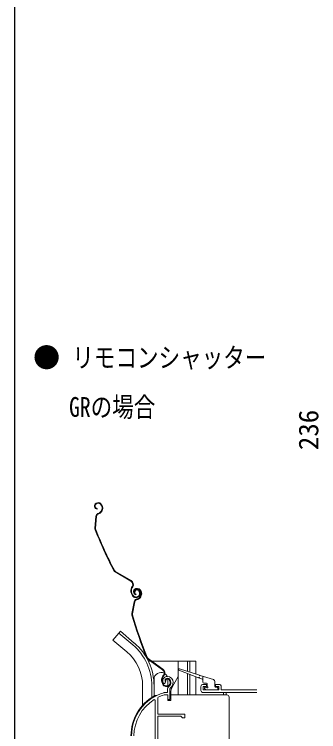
# Model space of a CAD drawing. Units: millimetres, scale not verified. Extents: x -525 to 525, y -783 to 779.
# Drawn here: x -525 to -389.5, y 240.8 to 559.9 of the extents above; entities that cross this region are included whole.
import ezdxf
from ezdxf.enums import TextEntityAlignment as Align

# ---------------------------------------------------------------- set-up
doc = ezdxf.new("R2010")
doc.units = ezdxf.units.MM
doc.header["$LTSCALE"] = 4
for name, color, linetype in [('0-1_USER1', 3, 'Continuous'), ('0-7_YKK_D', 6, 'Continuous'), ('0-8_YKK_ZWAK', 7, 'Continuous')]:
    doc.layers.add(name, color=color, linetype=linetype)
for name, color, linetype, lineweight in [('0-2_YKK_11', 7, 'Continuous', 18), ('0-4_YKK_12', 2, 'Continuous', 18), ('0-5_YKK_13', 4, 'Continuous', 18)]:
    doc.layers.add(name, color=color, linetype=linetype, lineweight=lineweight)
doc.styles.add('ＭＳ ゴシック', font='')
doc.styles.get('ＭＳ ゴシック').set_extended_font_data('MS Gothic')

msp = doc.modelspace()

# ---------------------------------------------------------------- linework, layer by layer
at = {"layer": '0-2_YKK_11', "color": 211}
for p, q in [((-441.888, 260.848), (-441.888, 259.148)), ((-440.888, 258.148), (-417.1, 258.148))]:
    msp.add_line(p, q, dxfattribs=at)
at = {"layer": '0-2_YKK_11'}
for points in [[(-457.738, 262.824), (-457.781, 262.454), (-458.07, 262.165), (-458.528, 262.206)], [(-458.428, 258.136), (-458.344, 258.148), (-456.787, 258.148), (-456.787, 259.485)], [(-455.787, 259.485), (-455.787, 255.148), (-456.687, 255.148), (-456.687, 257.148), (-458.198, 257.148), (-458.285, 257.135)], [(-460.915, 256.122), (-461.087, 255.851), (-461.087, 248.648), (-449.087, 248.648), (-449.087, 246.948), (-450.087, 246.948), (-450.887, 247.748), (-461.087, 247.748)], [(-462.287, 201.148), (-462.287, 254.816), (-462.744, 255.071)], [(-461.087, 247.748), (-461.087, 221.848), (-440.087, 221.848)]]:
    msp.add_lwpolyline(points, dxfattribs=at)
at = {"layer": '0-2_YKK_11', "color": 211}
for points in [[(-433.888, 261.848), (-435.388, 261.848), (-435.388, 260.848), (-433.888, 260.848), (-433.888, 259.348), (-440.888, 259.348), (-440.888, 260.848), (-439.388, 260.848), (-439.388, 261.848), (-440.888, 261.848)], [(-417.1, 259.375), (-417.388, 259.348), (-432.888, 259.348), (-432.888, 260.848)]]:
    msp.add_lwpolyline(points, dxfattribs=at)
at = {"layer": '0-2_YKK_11'}
for centre, radius, start, end in [((-456.887, 263.349), 2, 90, 214.83576), ((-456.887, 262.749), 2.6, 0.00001, 89.99999), ((-456.887, 263.349), 1, 90.00001, 211.65763), ((-456.887, 262.749), 1.6, 0.00001, 89.99999), ((-457.587, 262.749), 2.3, 310.62934, 0.00003), ((-457.587, 262.749), 3.3, 310.62932, 0.00001), ((-454.787, 259.485), 2, 130.6293, 179.99999), ((-454.787, 259.485), 1, 130.62933, 180.00002), ((-452.787, 238.948), 20, 106.38438, 180.00001), ((-452.787, 238.948), 19, 106.81987, 115.32852), ((-452.787, 238.948), 18.95, 121.69983, 180.00001)]:
    msp.add_arc(centre, radius, start, end, dxfattribs=at)
at = {"layer": '0-2_YKK_11', "color": 211}
for centre, start, end in [((-440.888, 260.848), 90, 180), ((-433.888, 260.848), 0, 90), ((-440.888, 259.148), 180.00001, 270.00001)]:
    msp.add_arc(centre, 1, start, end, dxfattribs=at)
at = {"layer": '0-4_YKK_12'}
for p, q in [((-478.438, 284.678), (-481.074, 281.537)), ((-472.216, 279.457), (-478.438, 284.678)), ((-474.851, 276.316), (-481.074, 281.537)), ((-465.325, 272.148), (-464.266, 272.148)), ((-463.754, 272.148), (-444.187, 272.148)), ((-451.987, 272.148), (-451.987, 257.149)), ((-447.887, 272.148), (-447.887, 267.596)), ((-446.887, 272.148), (-446.887, 267.28)), ((-444.187, 272.148), (-444.187, 266.429)), ((-451.987, 265.393), (-454.717, 260.664)), ((-447.887, 266.69), (-447.887, 257.149)), ((-446.887, 266.302), (-446.887, 257.149)), ((-444.187, 265.254), (-444.187, 257.149)), ((-467.887, 261.148), (-467.887, 252.513)), ((-463.787, 261.148), (-463.787, 256.007)), ((-455.387, 254.649), (-455.387, 258.164)), ((-431.889, 258.148), (-431.889, 257.149)), ((-430.689, 257.149), (-430.689, 258.148))]:
    msp.add_line(p, q, dxfattribs=at)
for centre, radius, start, end in [((-487.887, 261.148), 24.1, 0, 49.44067), ((-487.887, 261.148), 20, 0, 49.32605), ((-450.387, 258.164), 5, 150, 180)]:
    msp.add_arc(centre, radius, start, end, dxfattribs=at)
at = {"layer": '0-5_YKK_13'}
for p, q in [((-488.378, 342.515), (-488.56, 342.432)), ((-488.254, 342.242), (-488.435, 342.159)), ((-486.265, 341.503), (-486.082, 341.102)), ((-485.993, 341.628), (-485.826, 341.264)), ((-488.081, 340.064), (-488.109, 339.765)), ((-486.031, 339.725), (-486.228, 339.195)), ((-485.75, 339.62), (-485.947, 339.09)), ((-488.659, 336.601), (-489.118, 331.264)), ((-488.36, 336.575), (-488.819, 331.239)), ((-487.789, 337.836), (-487.27, 338.073)), ((-487.664, 337.563), (-487.145, 337.801)), ((-473.134, 307.718), (-480.139, 311.828)), ((-472.983, 307.977), (-479.987, 312.087)), ((-472.528, 305.392), (-472.762, 304.993)), ((-472.503, 304.842), (-472.27, 305.24)), ((-470.839, 304.434), (-471.028, 304.368)), ((-470.741, 304.15), (-470.93, 304.085)), ((-469.543, 303.297), (-469.335, 302.842)), ((-469.27, 303.421), (-469.062, 302.967)), ((-468.833, 303.224), (-468.688, 302.806)), ((-468.549, 303.322), (-468.405, 302.905)), ((-472.6, 301.567), (-472.902, 302.226)), ((-472.328, 301.692), (-472.63, 302.351)), ((-471.213, 302.862), (-471.486, 302.737)), ((-470.778, 301.965), (-470.835, 301.671)), ((-468.77, 301.431), (-469.017, 300.922)), ((-468.5, 301.3), (-468.747, 300.791)), ((-471.685, 298.573), (-472.654, 293.305)), ((-471.39, 298.519), (-472.359, 293.251)), ((-470.701, 299.719), (-470.162, 299.906)), ((-470.603, 299.436), (-470.063, 299.623)), ((-477.795, 285.444), (-478.438, 284.678)), ((-471.573, 280.223), (-477.795, 285.444)), ((-459, 268.336), (-465.579, 273.098)), ((-458.824, 268.579), (-465.403, 273.341)), ((-442.989, 264.789), (-451.695, 268.168)), ((-451.496, 268.734), (-442.627, 265.937)), ((-458.62, 265.962), (-458.891, 265.588)), ((-458.648, 265.412), (-458.377, 265.786)), ((-442.246, 265.817), (-436.386, 263.969)), ((-441.087, 265.451), (-441.087, 262.848)), ((-462.787, 256.612), (-462.787, 264.099)), ((-459.058, 262.161), (-459.296, 262.847)), ((-458.775, 262.26), (-459.012, 262.945)), ((-457.554, 263.317), (-457.837, 263.219)), ((-456.687, 264.099), (-456.687, 261.194)), ((-455.849, 263.59), (-455.685, 263.118)), ((-455.565, 263.688), (-455.402, 263.216)), ((-441.278, 264.126), (-442.616, 264.645)), ((-439.387, 262.348), (-440.587, 262.348)), ((-439.087, 260.848), (-439.087, 262.048)), ((-435.687, 263.015), (-435.687, 260.848)), ((-462.787, 261.148), (-462.787, 256.612)), ((-462.787, 261.148), (-462.787, 256.612)), ((-456.687, 260.883), (-456.687, 260.11)), ((-440.299, 260.036), (-439.699, 259.436)), ((-440.087, 260.548), (-439.387, 260.548)), ((-439.487, 259.348), (-434.687, 259.348)), ((-435.387, 260.548), (-434.687, 260.548)), ((-434.387, 259.648), (-434.387, 260.248)), ((-462.287, 256.848), (-461.747, 256.848)), ((-456.687, 255.448), (-456.687, 254.649)), ((-455.287, 257.149), (-430.387, 257.149)), ((-455.287, 257.149), (-455.287, 254.649)), ((-429.387, 256.149), (-429.387, 209.831)), ((-455.287, 254.649), (-456.687, 254.649))]:
    msp.add_line(p, q, dxfattribs=at)
for centre, radius, start, end in [((-487.977, 341.159), 1.4, 114.6, 264.6), ((-487.977, 341.159), 1.1, 114.6, 264.6), ((-487.629, 340.879), 1.8, 24.6, 114.6), ((-487.629, 340.879), 1.5, 24.6, 114.6), ((-488.103, 339.892), 2, 294.6, 339.6), ((-488.103, 339.892), 2.3, 294.6, 339.6), ((-487.718, 340.352), 1.8, 339.6, 24.6), ((-487.718, 340.352), 2.1, 339.6, 24.6), ((-487.777, 340.481), 2.2, 339.6, 339.85341), ((-487.165, 336.472), 1.5, 114.6, 175.08327), ((-487.165, 336.472), 1.2, 114.6, 175.08327), ((-487.624, 331.136), 1.5, 175.08327, 201.7299), ((-303.229, 404.627), 200, 201.7299, 207.45047), ((-487.624, 331.136), 1.2, 175.08327, 201.7299), ((-303.229, 404.627), 199.7, 201.7299, 207.45047), ((-479.38, 313.122), 1.5, 207.45047, 239.6), ((-479.38, 313.122), 1.2, 207.45047, 239.6), ((-473.995, 306.252), 1.7, 329.6, 59.6), ((-473.995, 306.252), 2, 329.6, 59.6), ((-470.175, 303.475), 3, 149.6, 204.6), ((-470.175, 303.475), 2.7, 149.6, 204.6), ((-470.57, 303.045), 1.4, 109.1, 259.1), ((-470.57, 303.045), 1.1, 109.1, 259.1), ((-470.577, 303.153), 1, 114.6, 204.6), ((-470.577, 303.153), 0.7, 114.6, 204.6), ((-470.452, 302.88), 1.3, 24.6, 114.6), ((-470.452, 302.88), 1, 24.6, 114.6), ((-470.25, 302.733), 1.8, 19.1, 109.1), ((-470.25, 302.733), 1.5, 19.1, 109.1), ((-470.782, 302.399), 2, 204.6, 294.6), ((-470.782, 302.399), 1.7, 204.6, 294.6), ((-470.816, 301.796), 2, 289.1, 334.1), ((-470.699, 302.217), 1.5, 294.6, 24.6), ((-470.816, 301.796), 2.3, 289.1, 334.1), ((-470.699, 302.217), 1.8, 294.6, 24.6), ((-470.389, 302.217), 1.8, 334.1, 19.1), ((-470.389, 302.217), 2.1, 334.1, 19.1), ((-470.435, 302.351), 2.2, 334.1, 334.35341), ((-470.21, 298.302), 1.5, 109.1, 169.58327), ((-470.21, 298.302), 1.2, 109.1, 169.58327), ((-471.179, 293.034), 1.5, 169.58327, 196.2299), ((-280.589, 348.513), 200, 196.2299, 201.95047), ((-471.179, 293.034), 1.2, 169.58327, 196.2299), ((-280.589, 348.513), 199.7, 196.2299, 201.95047), ((-487.887, 261.148), 25.1, 0, 49.44067), ((-464.699, 274.313), 1.5, 201.95047, 234.1), ((-464.699, 274.313), 1.2, 201.95047, 234.1), ((-459.997, 266.959), 1.7, 324.1, 54.1), ((-459.997, 266.959), 2, 324.1, 54.1), ((-451.587, 268.448), 0.3, 72.4957, 248.78837), ((-459.737, 264.099), 3.05, 60.84575, 180), ((-456.461, 263.829), 3, 144.1, 199.1), ((-456.461, 263.829), 2.7, 144.1, 199.1), ((-459.737, 264.099), 3.05, 24.17114, 54.7761), ((-442.802, 264.717), 0.2, 338.78837, 158.78837), ((-442.436, 265.877), 0.2, 162.4957, 342.4957), ((-457.168, 262.816), 2, 199.1, 289.1), ((-457.168, 262.816), 1.7, 199.1, 289.1), ((-456.892, 263.546), 1, 109.1, 199.1), ((-456.892, 263.546), 0.7, 109.1, 199.1), ((-456.794, 263.263), 1.3, 19.1, 109.1), ((-456.794, 263.263), 1, 19.1, 109.1), ((-457.103, 262.627), 1.5, 289.1, 19.1), ((-457.103, 262.627), 1.8, 289.1, 19.1), ((-441.387, 263.846), 0.3, 0, 68.78837), ((-440.587, 262.848), 0.5, 180, 270), ((-439.387, 262.048), 0.3, 0, 90), ((-436.687, 263.015), 1, 0, 72.4957), ((-440.087, 260.248), 0.3, 90, 225), ((-439.487, 259.648), 0.3, 225, 270), ((-439.087, 260.548), 0.3, 180, 90), ((-435.387, 260.848), 0.3, 180, 270), ((-434.687, 260.248), 0.3, 0, 90), ((-434.687, 259.648), 0.3, 270, 0), ((-452.787, 238.946), 20.3, 119.09358, 180), ((-462.287, 256.348), 0.5, 90, 137.78495), ((-430.387, 256.149), 1, 0, 90)]:
    msp.add_arc(centre, radius, start, end, dxfattribs=at)
at = {"layer": '0-8_YKK_ZWAK'}
msp.add_line((-525, 747.1), (-525, -782.9), dxfattribs=at)

# ---------------------------------------------------------------- texts
at = {"layer": '0-1_USER1', "style": 'ＭＳ ゴシック'}
msp.add_text('●', height=8.798, dxfattribs=at).set_placement((-516.636, 400.191), align=Align.BOTTOM_LEFT)
at = {"layer": '0-1_USER1', "style": 'ＭＳ ゴシック', "width": 0.8}
for s, p in [('リモコンシャッター', (-499.182, 400.191)), ('\u3000 GRの場合', (-515, 378.214))]:
    msp.add_text(s, height=8.798, dxfattribs=at).set_placement(p, align=Align.BOTTOM_LEFT)
at = {"layer": '0-7_YKK_D', "style": 'ＭＳ ゴシック'}
msp.add_text('236', height=8.798, rotation=90, dxfattribs=at).set_placement((-387, 366.043), align=Align.BOTTOM_LEFT)

doc.saveas('drawing.dxf')
